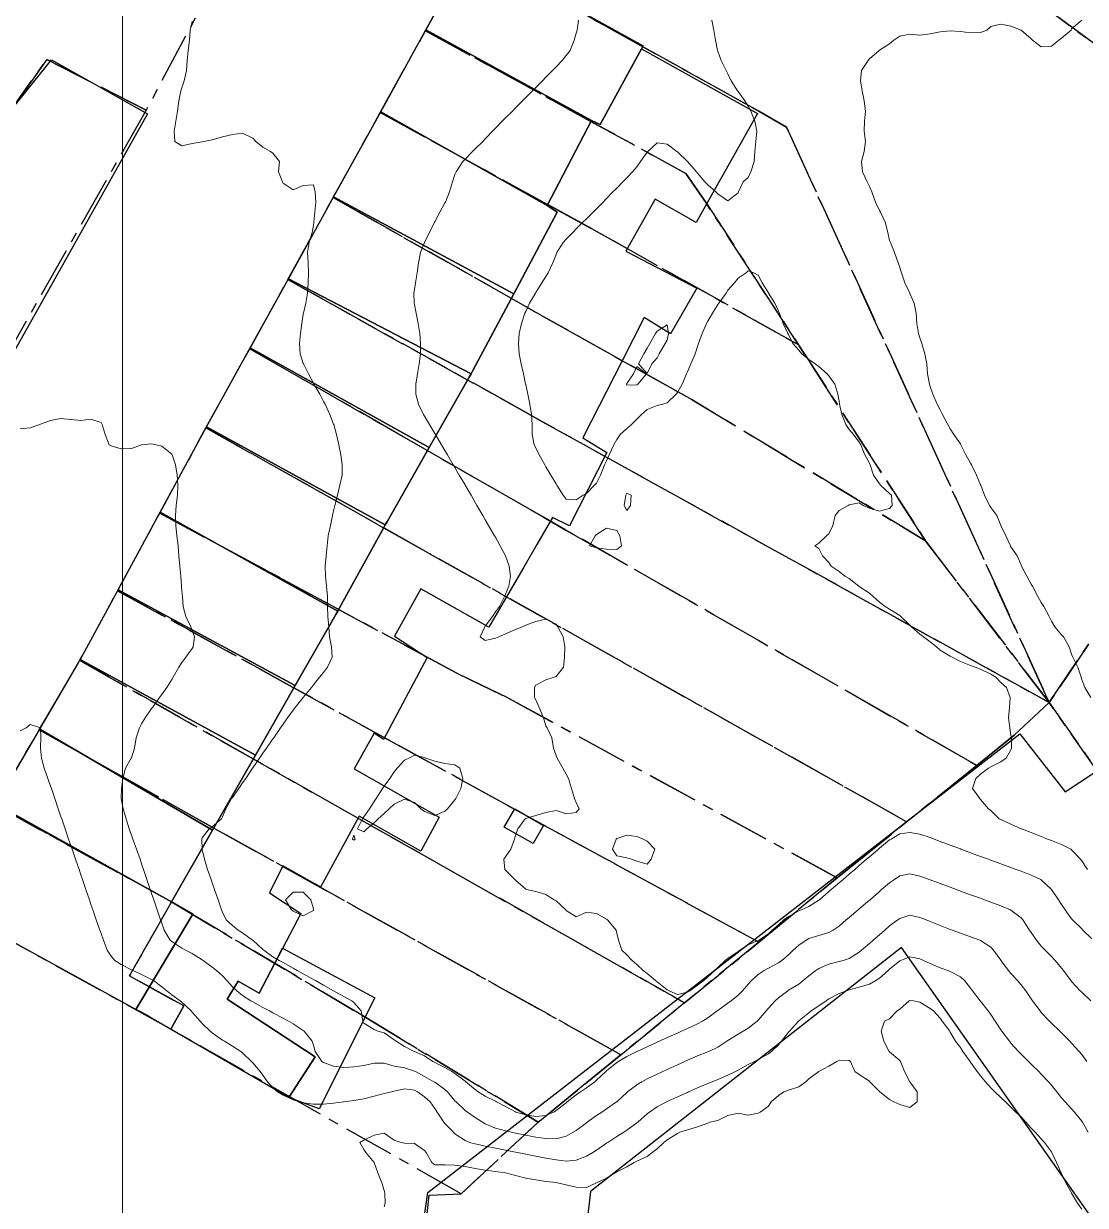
# Model space of a CAD drawing. Header units: centimetres. Extents: x 0 to 642158, y -847 to 649707.
# Drawn here: x 616461.9 to 616514.4, y 621405.6 to 621464.1 of the extents above; entities that cross this region are included whole.
import ezdxf

# ---------------------------------------------------------------- set-up
doc = ezdxf.new("R2010")
doc.units = ezdxf.units.CM
doc.header["$MEASUREMENT"] = 0
doc.linetypes.add('CENTERX2', pattern=[4, 2.5, -0.5, 0.5, -0.5])
doc.layers.add('MEV_grille', color=254, linetype='Continuous', lineweight=9)
doc.layers.add('WAL_topographie 0.5', color=253, linetype='Continuous', lineweight=20)
doc.layers.add('SPW_batiments', color=7, linetype='Continuous')
doc.layers.add('SPW_parcellaire cadastral', color=7, linetype='CENTERX2', lineweight=25, true_color=0xff0542)

# ---------------------------------------------------------------- blocks, each defined once
blk = doc.blocks.new('*U112')
at = {"layer": 'MEV_grille', "transparency": 33554687}
blk.add_lwpolyline([(0, 1825.476), (0, -1825.476)], dxfattribs=at)
blk = doc.blocks.new('*U113')
at = {"layer": 'MEV_grille', "color": 0, "linetype": 'ByBlock', "lineweight": -2, "transparency": 16777216}
blk.add_blockref('*U112', (1100, 0), dxfattribs=at)

msp = doc.modelspace()

# ---------------------------------------------------------------- linework, layer by layer
at = {"layer": 'SPW_batiments'}
for points in [[(616492.558, 621462.978), (616492.476, 621462.828), (616490.425, 621459.078), (616490.008, 621459.278), (616481.816, 621463.765), (616484.007, 621467.727), (616492.558, 621462.978)], [(616490.008, 621459.278), (616487.809, 621455.077), (616479.577, 621459.717), (616481.816, 621463.765), (616490.008, 621459.278)], [(616498.216, 621459.62), (616495.645, 621455.058), (616495.176, 621454.245), (616493.159, 621455.395), (616491.709, 621452.828), (616495.209, 621450.995), (616493.91, 621448.728), (616492.609, 621449.545), (616491.53, 621447.426), (616489.577, 621443.595), (616490.517, 621443.01), (616490.759, 621442.86), (616488.911, 621439.245), (616488.078, 621439.644), (616487.305, 621438.314), (616486.655, 621437.197), (616485.866, 621435.841), (616484.928, 621434.227), (616481.561, 621436.127), (616480.261, 621433.777), (616481.878, 621432.727), (616479.712, 621428.677), (616479.262, 621428.994), (616478.262, 621427.227), (616482.462, 621424.827), (616481.563, 621423.144), (616478.513, 621424.877), (616476.595, 621421.374), (616476.314, 621421.533), (616474.73, 621422.426), (616474.08, 621421.093), (616475.63, 621420.076), (616474.341, 621417.612), (616473.564, 621416.126), (616472.531, 621416.726), (616471.981, 621415.826), (616476.331, 621412.976), (616475.031, 621410.976), (616468.329, 621414.85), (616467.94, 621415.075), (616467.681, 621415.225), (616467.464, 621415.325), (616470.28, 621420.043), (616469.23, 621420.642), (616471.263, 621424.194), (616473.386, 621427.905), (616475.356, 621431.346), (616477.362, 621434.849), (616477.456, 621435.012), (616477.546, 621435.176), (616479.732, 621439.149), (616479.804, 621439.281), (616479.915, 621439.477), (616481.975, 621443.112), (616483.955, 621446.596), (616484.047, 621446.759), (616484.132, 621446.917), (616486.156, 621450.712), (616488.309, 621454.744), (616487.809, 621455.077), (616490.008, 621459.278), (616490.425, 621459.078), (616492.476, 621462.828), (616498.216, 621459.62)], [(616468.042, 621459.615), (616460.97, 621447.026), (616454.175, 621450.954), (616463.295, 621462.281), (616468.042, 621459.615)], [(616487.809, 621455.077), (616488.309, 621454.744), (616486.156, 621450.712), (616477.245, 621455.5), (616477.354, 621455.697), (616479.577, 621459.717), (616487.809, 621455.077)], [(616486.156, 621450.712), (616484.132, 621446.917), (616484.047, 621446.759), (616475.011, 621451.458), (616477.157, 621455.342), (616477.245, 621455.5), (616486.156, 621450.712)], [(616484.047, 621446.759), (616483.955, 621446.596), (616481.975, 621443.112), (616473.125, 621448.044), (616475.011, 621451.458), (616484.047, 621446.759)], [(616481.975, 621443.112), (616479.915, 621439.477), (616479.804, 621439.281), (616470.96, 621444.126), (616473.125, 621448.044), (616481.975, 621443.112)], [(616479.804, 621439.281), (616479.732, 621439.149), (616477.546, 621435.176), (616477.456, 621435.012), (616468.673, 621439.911), (616470.96, 621444.126), (616479.804, 621439.281)], [(616477.456, 621435.012), (616477.362, 621434.849), (616475.356, 621431.346), (616466.592, 621436.076), (616468.673, 621439.911), (616477.456, 621435.012)], [(616475.356, 621431.346), (616473.386, 621427.905), (616464.722, 621432.629), (616464.829, 621432.827), (616466.592, 621436.076), (616475.356, 621431.346)], [(616473.386, 621427.905), (616471.263, 621424.194), (616462.713, 621429.191), (616464.646, 621432.499), (616464.722, 621432.629), (616473.386, 621427.905)], [(616471.263, 621424.194), (616469.23, 621420.642), (616460.543, 621425.477), (616462.713, 621429.191), (616471.263, 621424.194)], [(616478.553, 621383.041), (616481.905, 621406.265), (616511.186, 621428.954), (616513.434, 621426.078), (616514.875, 621427.042), (616517.284, 621424.006), (616515.524, 621422.4), (616522.603, 621412.368), (616524.687, 621413.656), (616528.223, 621408.695), (616526.14, 621407.407), (616531.692, 621399.081), (616533.774, 621400.529), (616536.344, 621397.012), (616534.102, 621395.403), (616537.475, 621391.407), (616524.429, 621380.644), (616532.654, 621370.53)], [(616469.23, 621420.642), (616470.28, 621420.043), (616467.464, 621415.325), (616459.363, 621419.774), (616458.73, 621422.374), (616460.543, 621425.477), (616469.23, 621420.642)], [(616487.629, 621424.428), (616487.113, 621423.528), (616485.679, 621424.344), (616486.212, 621425.245), (616487.629, 621424.428)], [(616475.031, 621410.976), (616476.331, 621412.977), (616471.981, 621415.826), (616472.531, 621416.726), (616473.564, 621416.126), (616474.341, 621417.612), (616474.726, 621418.348), (616479.287, 621415.895), (616476.54, 621410.409), (616475.031, 621410.976)], [(616490.87, 621388.642), (616505.82, 621372.008), (616509.187, 621374.423), (616510.312, 621373.142), (616515.28, 621377.325), (616514.155, 621378.446), (616526.532, 621388.277), (616505.331, 621418.387), (616489.954, 621406.325), (616488.027, 621389.771), (616490.87, 621388.642)]]:
    msp.add_lwpolyline(points, dxfattribs=at)
at = {"layer": 'SPW_parcellaire cadastral'}
for points in [[(616527.946, 621453.274), (616498.839, 621475.078), (616490.856, 621479.794), (616493.113, 621484.079), (616501.211, 621479.364), (616507.696, 621474.768), (616512.696, 621471.226), (616515.459, 621469.268), (616530.822, 621458.381), (616529.416, 621455.462), (616527.946, 621453.274)], [(616434.65, 621445.805), (616444.727, 621454.704), (616453.708, 621464.19), (616464.38, 621482.017), (616469.95, 621478.957), (616471.932, 621477.86), (616470.3, 621474.967), (616468.78, 621472.248), (616467.204, 621469.384), (616471.808, 621466.99), (616467.976, 621459.791), (616463.059, 621462.291), (616460.874, 621459.192), (616453.06, 621450.816), (616443.028, 621441.339), (616442.059, 621441.886), (616434.65, 621445.805)], [(616527.946, 621453.274), (616512.642, 621430.496), (616499.654, 621458.945), (616498.286, 621459.738), (616483.983, 621467.682), (616490.856, 621479.794), (616498.839, 621475.078), (616527.946, 621453.274)], [(616500.249, 621448.186), (616495.673, 621455.203), (616494.677, 621456.663), (616489.942, 621459.256), (616481.792, 621463.72), (616483.983, 621467.682), (616498.286, 621459.738), (616499.654, 621458.945), (616512.642, 621430.496), (616506.528, 621438.496), (616500.249, 621448.186)], [(616500.249, 621448.186), (616489.999, 621453.936), (616487.791, 621455.149), (616479.553, 621459.673), (616481.792, 621463.72), (616489.942, 621459.256), (616494.677, 621456.663), (616495.673, 621455.203), (616500.249, 621448.186)], [(616453.06, 621450.816), (616460.874, 621459.192), (616463.059, 621462.291), (616467.976, 621459.791), (616460.62, 621446.834), (616453.06, 621450.816)], [(616500.249, 621448.186), (616506.528, 621438.496), (616494.983, 621445.472), (616491.478, 621447.434), (616488.533, 621449.084), (616487.62, 621449.595), (616477.23, 621455.473), (616479.553, 621459.673), (616487.791, 621455.149), (616489.999, 621453.936), (616500.249, 621448.186)], [(616506.528, 621438.496), (616512.642, 621430.496), (616487.585, 621444.384), (616486.33, 621445.087), (616474.986, 621451.411), (616477.23, 621455.473), (616487.62, 621449.595), (616488.533, 621449.084), (616491.478, 621447.434), (616494.983, 621445.472), (616506.528, 621438.496)], [(616527.946, 621453.274), (616529.416, 621455.462), (616557.205, 621420.334), (616557.639, 621419.784), (616532.58, 621402.108), (616528.053, 621408.554), (616524.536, 621413.561), (616517.519, 621423.552), (616515.159, 621426.913), (616512.642, 621430.496), (616527.946, 621453.274)], [(616509.06, 621427.39), (616488.741, 621439.027), (616487.637, 621439.66), (616473.099, 621447.998), (616474.986, 621451.411), (616486.33, 621445.087), (616487.585, 621444.384), (616512.642, 621430.496), (616510.91, 621428.883), (616509.06, 621427.39)], [(616509.06, 621427.39), (616505.59, 621424.607), (616481.949, 621437.891), (616479.451, 621439.295), (616476.182, 621441.131), (616470.935, 621444.08), (616473.099, 621447.998), (616487.637, 621439.66), (616488.741, 621439.027), (616509.06, 621427.39)], [(616468.651, 621439.869), (616470.935, 621444.08), (616476.182, 621441.131), (616479.451, 621439.295), (616481.949, 621437.891), (616505.59, 621424.607), (616502.888, 621422.43), (616502.149, 621421.833), (616485.862, 621430.736), (616483.341, 621431.96), (616481.844, 621432.766), (616477.224, 621435.253), (616473.922, 621437.031), (616468.651, 621439.869)], [(616498.279, 621418.65), (616487.611, 621424.453), (616486.162, 621425.25), (616479.72, 621428.794), (616475.073, 621431.351), (616466.567, 621436.03), (616468.651, 621439.869), (616473.922, 621437.031), (616477.224, 621435.253), (616481.844, 621432.766), (616483.341, 621431.96), (616485.862, 621430.736), (616502.149, 621421.833), (616498.279, 621418.65)], [(616498.279, 621418.65), (616494.605, 621415.652), (616473.116, 621427.799), (616464.694, 621432.58), (616466.567, 621436.03), (616475.073, 621431.351), (616479.72, 621428.794), (616486.162, 621425.25), (616487.611, 621424.453), (616498.279, 621418.65)], [(616462.69, 621429.149), (616464.694, 621432.58), (616473.116, 621427.799), (616494.605, 621415.652), (616491.461, 621413.088), (616471.218, 621424.356), (616462.69, 621429.149)], [(616481.383, 621400.655), (616481.982, 621406.143), (616483.557, 621406.207), (616487.37, 621409.75), (616489.78, 621411.715), (616491.461, 621413.088), (616494.605, 621415.652), (616498.279, 621418.65), (616502.149, 621421.833), (616502.888, 621422.43), (616505.59, 621424.607), (616509.06, 621427.39), (616510.91, 621428.883), (616512.642, 621430.496), (616515.159, 621426.913), (616517.519, 621423.552), (616524.536, 621413.561), (616528.053, 621408.554), (616532.58, 621402.108)], [(616487.37, 621409.75), (616478.851, 621414.92), (616469.23, 621420.642), (616460.519, 621425.432), (616462.69, 621429.149), (616471.218, 621424.356), (616491.461, 621413.088), (616489.78, 621411.715), (616487.37, 621409.75)], [(616469.206, 621414.343), (616459.363, 621419.773), (616457.667, 621420.648), (616458.73, 621422.373), (616460.519, 621425.432), (616469.23, 621420.642), (616467.16, 621416.985), (616469.845, 621415.496), (616469.206, 621414.343)], [(616469.206, 621414.343), (616469.845, 621415.496), (616467.16, 621416.985), (616469.23, 621420.642), (616478.851, 621414.92), (616487.37, 621409.75), (616483.557, 621406.207), (616476.303, 621410.315), (616469.206, 621414.343)]]:
    msp.add_lwpolyline(points, dxfattribs=at)
at = {"layer": 'WAL_topographie 0.5'}
for points in [[(616470.25, 621464.183), (616470.157, 621463.75), (616470.114, 621463.25), (616470.05, 621462.75), (616470, 621462.25), (616469.967, 621461.75), (616469.856, 621461.25), (616469.75, 621460.904), (616469.7, 621460.75), (616469.601, 621460.25), (616469.53, 621459.75), (616469.453, 621459.25), (616469.369, 621458.75), (616469.389, 621458.25), (616469.75, 621458.026), (616470.25, 621458.15), (616470.75, 621458.234), (616470.834, 621458.25), (616471.25, 621458.323), (616471.75, 621458.474), (616472.25, 621458.595), (616472.75, 621458.662), (616473.25, 621458.406), (616473.397, 621458.25), (616473.75, 621457.964), (616474.125, 621457.75), (616474.25, 621457.662), (616474.568, 621457.25), (616474.526, 621456.75), (616474.715, 621456.25), (616474.75, 621456.187), (616475.25, 621455.856), (616475.75, 621456.069), (616476.25, 621456.107), (616476.343, 621455.75), (616476.368, 621455.25), (616476.327, 621454.75), (616476.277, 621454.25), (616476.25, 621454.096), (616476.184, 621453.75), (616476.037, 621453.25), (616475.965, 621452.75), (616475.983, 621452.25), (616476, 621451.75), (616475.996, 621451.25), (616475.963, 621450.75), (616475.873, 621450.25), (616475.758, 621449.75), (616475.75, 621449.704), (616475.676, 621449.25), (616475.618, 621448.75), (616475.562, 621448.25), (616475.588, 621447.75), (616475.75, 621447.27), (616475.756, 621447.25), (616476, 621446.75), (616476.25, 621446.301), (616476.279, 621446.25), (616476.561, 621445.75), (616476.75, 621445.39), (616476.825, 621445.25), (616477.056, 621444.75), (616477.25, 621444.269), (616477.258, 621444.25), (616477.393, 621443.75), (616477.5, 621443.25), (616477.599, 621442.75), (616477.679, 621442.25), (616477.67, 621441.75), (616477.564, 621441.25), (616477.436, 621440.75), (616477.311, 621440.25), (616477.25, 621439.972), (616477.202, 621439.75), (616477.091, 621439.25), (616476.984, 621438.75), (616476.927, 621438.25), (616476.883, 621437.75), (616476.837, 621437.25), (616476.848, 621436.75), (616476.903, 621436.25), (616476.948, 621435.75), (616476.954, 621435.25), (616476.958, 621434.75), (616477.005, 621434.25), (616477.054, 621433.75), (616477.143, 621433.25), (616477.186, 621432.75), (616476.954, 621432.25), (616476.75, 621431.994), (616476.552, 621431.75), (616476.25, 621431.378), (616476.148, 621431.25), (616475.75, 621430.75), (616475.75, 621430.75), (616475.352, 621430.25), (616475.25, 621430.116), (616474.967, 621429.75), (616474.75, 621429.439), (616474.627, 621429.25), (616474.286, 621428.75), (616474.25, 621428.7), (616473.934, 621428.25), (616473.75, 621427.994), (616473.578, 621427.75), (616473.25, 621427.275), (616473.233, 621427.25), (616472.9, 621426.75), (616472.75, 621426.525), (616472.56, 621426.25), (616472.25, 621425.811), (616472.207, 621425.75), (616471.912, 621425.25), (616471.75, 621424.846), (616471.707, 621424.75), (616471.25, 621424.354), (616471.098, 621424.25), (616470.75, 621423.818), (616470.725, 621423.75), (616470.746, 621423.25), (616470.75, 621423.233), (616470.868, 621422.75), (616471.018, 621422.25), (616471.191, 621421.75), (616471.25, 621421.58), (616471.365, 621421.25), (616471.532, 621420.75), (616471.698, 621420.25), (616471.75, 621420.136), (616471.941, 621419.75), (616472.25, 621419.468), (616472.531, 621419.25), (616472.75, 621419.109), (616473.245, 621418.75), (616473.25, 621418.746), (616473.75, 621418.286), (616473.795, 621418.25), (616474.25, 621417.925), (616474.552, 621417.75), (616474.75, 621417.639), (616475.25, 621417.361), (616475.45, 621417.25), (616475.75, 621417.083), (616476.25, 621416.806), (616476.35, 621416.75), (616476.75, 621416.528), (616477.25, 621416.25), (616477.25, 621416.25), (616477.75, 621415.972), (616478.145, 621415.75), (616478.25, 621415.675), (616478.614, 621415.25), (616478.695, 621414.75), (616478.75, 621414.638), (616479.25, 621414.326), (616479.435, 621414.25), (616479.75, 621414.171), (616480.25, 621413.83), (616480.343, 621413.75), (616480.75, 621413.5), (616481.234, 621413.25), (616481.25, 621413.244), (616481.75, 621413.024), (616482.151, 621412.75), (616482.25, 621412.696), (616482.75, 621412.453), (616483.101, 621412.25), (616483.25, 621412.165), (616483.75, 621411.783), (616483.789, 621411.75), (616484.25, 621411.359), (616484.397, 621411.25), (616484.75, 621411.039), (616485.25, 621410.782), (616485.31, 621410.75), (616485.75, 621410.523), (616486.25, 621410.259), (616486.269, 621410.25), (616486.75, 621410.11), (616487.25, 621410.033), (616487.75, 621410.083), (616488.118, 621410.25), (616488.25, 621410.333), (616488.75, 621410.714), (616488.795, 621410.75), (616489.25, 621411.104), (616489.458, 621411.25), (616489.75, 621411.455), (616490.166, 621411.75), (616490.25, 621411.821), (616490.719, 621412.25), (616490.75, 621412.282), (616491.25, 621412.694), (616491.336, 621412.75), (616491.75, 621413.003), (616492.25, 621413.244), (616492.263, 621413.25), (616492.75, 621413.473), (616493.25, 621413.699), (616493.359, 621413.75), (616493.75, 621413.933), (616494.25, 621414.158), (616494.458, 621414.25), (616494.75, 621414.383), (616495.25, 621414.616), (616495.491, 621414.75), (616495.75, 621414.909), (616496.216, 621415.25), (616496.25, 621415.276), (616496.75, 621415.631), (616496.918, 621415.75), (616497.25, 621416.024), (616497.464, 621416.25), (616497.75, 621416.573), (616497.917, 621416.75), (616498.25, 621417.046), (616498.54, 621417.25), (616498.75, 621417.37), (616499.25, 621417.634), (616499.421, 621417.75), (616499.75, 621418.026), (616499.986, 621418.25), (616500.25, 621418.498), (616500.619, 621418.75), (616500.75, 621418.826), (616501.25, 621418.984), (616501.75, 621419.136), (616501.962, 621419.25), (616502.25, 621419.447), (616502.605, 621419.75), (616502.75, 621419.873), (616503.2, 621420.25), (616503.25, 621420.293), (616503.75, 621420.723), (616503.78, 621420.75), (616504.25, 621421.162), (616504.352, 621421.25), (616504.75, 621421.583), (616504.994, 621421.75), (616505.25, 621421.925), (616505.75, 621422.032), (616506.25, 621421.923), (616506.722, 621421.75), (616506.75, 621421.74), (616507.25, 621421.552), (616507.75, 621421.365), (616508.056, 621421.25), (616508.25, 621421.177), (616508.75, 621420.999), (616509.25, 621420.822), (616509.444, 621420.75), (616509.75, 621420.635), (616510.25, 621420.448), (616510.725, 621420.25), (616510.75, 621420.238), (616511.25, 621419.847), (616511.331, 621419.75), (616511.672, 621419.25), (616511.75, 621419.132), (616512.014, 621418.75), (616512.25, 621418.459), (616512.444, 621418.25), (616512.75, 621417.949), (616512.943, 621417.75), (616513.25, 621417.37), (616513.34, 621417.25), (616513.709, 621416.75), (616513.75, 621416.702), (616514.177, 621416.25), (616514.25, 621416.18), (616514.7, 621415.75)], [(616489.353, 621464.25), (616489.303, 621463.75), (616489.25, 621463.596), (616489.14, 621463.25), (616488.943, 621462.75), (616488.75, 621462.5), (616488.561, 621462.25), (616488.25, 621461.932), (616488.08, 621461.75), (616487.75, 621461.42), (616487.58, 621461.25), (616487.25, 621460.92), (616487.08, 621460.75), (616486.75, 621460.413), (616486.59, 621460.25), (616486.25, 621459.91), (616486.09, 621459.75), (616485.75, 621459.41), (616485.59, 621459.25), (616485.25, 621458.894), (616485.109, 621458.75), (616484.75, 621458.375), (616484.625, 621458.25), (616484.25, 621457.875), (616484.125, 621457.75), (616483.75, 621457.366), (616483.644, 621457.25), (616483.307, 621456.75), (616483.25, 621456.607), (616483.131, 621456.25), (616482.984, 621455.75), (616482.776, 621455.25), (616482.75, 621455.202), (616482.504, 621454.75), (616482.25, 621454.267), (616482.242, 621454.25), (616481.988, 621453.75), (616481.75, 621453.267), (616481.742, 621453.25), (616481.551, 621452.75), (616481.447, 621452.25), (616481.387, 621451.75), (616481.305, 621451.25), (616481.25, 621450.917), (616481.224, 621450.75), (616481.238, 621450.25), (616481.25, 621450.183), (616481.325, 621449.75), (616481.429, 621449.25), (616481.51, 621448.75), (616481.547, 621448.25), (616481.543, 621447.75), (616481.485, 621447.25), (616481.394, 621446.75), (616481.324, 621446.25), (616481.319, 621445.75), (616481.455, 621445.25), (616481.694, 621444.75), (616481.75, 621444.654), (616481.989, 621444.25), (616482.25, 621443.808), (616482.284, 621443.75), (616482.58, 621443.25), (616482.75, 621442.962), (616482.875, 621442.75), (616483.17, 621442.25), (616483.25, 621442.115), (616483.466, 621441.75), (616483.75, 621441.269), (616483.761, 621441.25), (616484.045, 621440.75), (616484.25, 621440.39), (616484.33, 621440.25), (616484.625, 621439.75), (616484.75, 621439.534), (616484.917, 621439.25), (616485.214, 621438.75), (616485.25, 621438.685), (616485.491, 621438.25), (616485.75, 621437.75), (616485.75, 621437.75), (616485.93, 621437.25), (616486.005, 621436.75), (616485.92, 621436.25), (616485.75, 621435.855), (616485.709, 621435.75), (616485.452, 621435.25), (616485.25, 621434.979), (616485.107, 621434.75), (616484.75, 621434.285), (616484.725, 621434.25), (616484.49, 621433.75), (616484.75, 621433.564), (616485.25, 621433.681), (616485.425, 621433.75), (616485.75, 621433.905), (616486.25, 621434.117), (616486.592, 621434.25), (616486.75, 621434.32), (616487.25, 621434.51), (616487.75, 621434.616), (616488.25, 621434.38), (616488.341, 621434.25), (616488.603, 621433.75), (616488.682, 621433.25), (616488.675, 621432.75), (616488.623, 621432.25), (616488.25, 621431.794), (616488.15, 621431.75), (616487.75, 621431.627), (616487.25, 621431.363), (616487.179, 621431.25), (616487.192, 621430.75), (616487.25, 621430.632), (616487.419, 621430.25), (616487.622, 621429.75), (616487.75, 621429.343), (616487.813, 621429.25), (616488.05, 621428.75), (616488.125, 621428.25), (616488.25, 621427.875), (616488.301, 621427.75), (616488.583, 621427.25), (616488.75, 621426.954), (616488.867, 621426.75), (616489.021, 621426.25), (616489.156, 621425.75), (616489.25, 621425.562), (616489.397, 621425.25), (616489.25, 621425.058), (616488.75, 621425), (616488.25, 621425.159), (616487.75, 621425.066), (616487.25, 621424.908), (616486.75, 621424.772), (616486.726, 621424.75), (616486.367, 621424.25), (616486.25, 621423.937), (616486.191, 621423.75), (616486.014, 621423.25), (616485.75, 621422.872), (616485.663, 621422.75), (616485.711, 621422.25), (616485.75, 621422.215), (616486.209, 621421.75), (616486.25, 621421.714), (616486.75, 621421.267), (616486.782, 621421.25), (616487.25, 621421.15), (616487.75, 621421.005), (616488.164, 621420.75), (616488.25, 621420.689), (616488.73, 621420.25), (616488.75, 621420.22), (616489.25, 621419.905), (616489.75, 621420.14), (616490.25, 621420.073), (616490.75, 621419.793), (616490.803, 621419.75), (616491.222, 621419.25), (616491.25, 621419.091), (616491.338, 621418.75), (616491.502, 621418.25), (616491.75, 621418.027), (616492.02, 621417.75), (616492.25, 621417.546), (616492.558, 621417.25), (616492.75, 621417.096), (616493.169, 621416.75), (616493.25, 621416.685), (616493.75, 621416.3), (616493.843, 621416.25), (616494.25, 621416.063), (616494.75, 621416.177), (616494.874, 621416.25), (616495.25, 621416.52), (616495.56, 621416.75), (616495.75, 621416.93), (616496.105, 621417.25), (616496.25, 621417.398), (616496.613, 621417.75), (616496.75, 621417.844), (616497.25, 621418.192), (616497.338, 621418.25), (616497.75, 621418.52), (616498.25, 621418.729), (616498.287, 621418.75), (616498.75, 621419.067), (616498.945, 621419.25), (616499.25, 621419.514), (616499.523, 621419.75), (616499.75, 621419.919), (616500.25, 621420.198), (616500.383, 621420.25), (616500.75, 621420.423), (616501.25, 621420.725), (616501.282, 621420.75), (616501.75, 621421.152), (616501.862, 621421.25), (616502.25, 621421.583), (616502.446, 621421.75), (616502.75, 621422.008), (616503.035, 621422.25), (616503.25, 621422.439), (616503.609, 621422.75), (616503.75, 621422.87), (616504.198, 621423.25), (616504.25, 621423.294), (616504.75, 621423.708), (616504.82, 621423.75), (616505.25, 621424.005), (616505.75, 621424.079), (616506.25, 621423.988), (616506.75, 621423.823), (616506.944, 621423.75), (616507.25, 621423.635), (616507.75, 621423.448), (616508.25, 621423.26), (616508.278, 621423.25), (616508.75, 621423.073), (616509.25, 621422.885), (616509.632, 621422.75), (616509.75, 621422.708), (616510.25, 621422.531), (616510.75, 621422.344), (616511, 621422.25), (616511.25, 621422.156), (616511.75, 621421.966), (616512.227, 621421.75), (616512.25, 621421.737), (616512.75, 621421.262), (616512.759, 621421.25), (616513.096, 621420.75), (616513.25, 621420.516), (616513.426, 621420.25), (616513.75, 621419.808), (616513.799, 621419.75), (616514.25, 621419.305), (616514.309, 621419.25), (616514.75, 621418.819)], [(616495.957, 621464.25), (616496.054, 621463.75), (616496.143, 621463.25), (616496.234, 621462.75), (616496.25, 621462.705), (616496.42, 621462.25), (616496.669, 621461.75), (616496.75, 621461.594), (616496.905, 621461.25), (616497.224, 621460.75), (616497.25, 621460.721), (616497.595, 621460.25), (616497.75, 621459.988), (616497.878, 621459.75), (616498.075, 621459.25), (616498.181, 621458.75), (616498.135, 621458.25), (616498.087, 621457.75), (616498.055, 621457.25), (616497.884, 621456.75), (616497.75, 621456.461), (616497.5, 621456.25), (616497.267, 621455.75), (616497.25, 621455.705), (616496.75, 621455.303), (616496.25, 621455.658), (616496.16, 621455.75), (616495.75, 621456.098), (616495.615, 621456.25), (616495.25, 621456.682), (616495.193, 621456.75), (616494.75, 621457.25), (616494.75, 621457.25), (616494.25, 621457.728), (616494.221, 621457.75), (616493.75, 621458.109), (616493.25, 621458.174), (616492.786, 621457.75), (616492.75, 621457.713), (616492.433, 621457.25), (616492.25, 621456.988), (616492.037, 621456.75), (616491.75, 621456.443), (616491.557, 621456.25), (616491.25, 621455.943), (616491.065, 621455.75), (616490.75, 621455.428), (616490.58, 621455.25), (616490.25, 621454.92), (616490.08, 621454.75), (616489.75, 621454.42), (616489.58, 621454.25), (616489.25, 621453.92), (616489.08, 621453.75), (616488.75, 621453.406), (616488.61, 621453.25), (616488.286, 621452.75), (616488.25, 621452.663), (616488.092, 621452.25), (616487.853, 621451.75), (616487.75, 621451.574), (616487.554, 621451.25), (616487.25, 621450.778), (616487.232, 621450.75), (616486.943, 621450.25), (616486.75, 621449.843), (616486.708, 621449.75), (616486.534, 621449.25), (616486.432, 621448.75), (616486.389, 621448.25), (616486.429, 621447.75), (616486.526, 621447.25), (616486.637, 621446.75), (616486.744, 621446.25), (616486.75, 621446.222), (616486.851, 621445.75), (616486.955, 621445.25), (616487.038, 621444.75), (616487.067, 621444.25), (616487.062, 621443.75), (616487.17, 621443.25), (616487.25, 621443.088), (616487.409, 621442.75), (616487.693, 621442.25), (616487.75, 621442.154), (616487.989, 621441.75), (616488.25, 621441.308), (616488.284, 621441.25), (616488.595, 621440.75), (616488.75, 621440.564), (616489.25, 621440.52), (616489.591, 621440.75), (616489.75, 621440.835), (616490.149, 621441.25), (616490.25, 621441.354), (616490.447, 621441.75), (616490.65, 621442.25), (616490.75, 621442.445), (616490.885, 621442.75), (616491.108, 621443.25), (616491.25, 621443.509), (616491.417, 621443.75), (616491.75, 621444.055), (616491.974, 621444.25), (616492.25, 621444.506), (616492.485, 621444.75), (616492.75, 621444.984), (616493.25, 621445.193), (616493.535, 621445.25), (616493.75, 621445.315), (616494.197, 621445.75), (616494.25, 621445.835), (616494.486, 621446.25), (616494.697, 621446.75), (616494.75, 621446.861), (616494.919, 621447.25), (616495.124, 621447.75), (616495.25, 621448.111), (616495.299, 621448.25), (616495.479, 621448.75), (616495.688, 621449.25), (616495.75, 621449.361), (616495.981, 621449.75), (616496.25, 621450.191), (616496.3, 621450.25), (616496.662, 621450.75), (616496.75, 621450.886), (616497.078, 621451.25), (616497.25, 621451.488), (616497.655, 621451.75), (616497.75, 621451.842), (616498.026, 621451.75), (616498.25, 621451.63), (616498.44, 621451.25), (616498.75, 621450.757), (616498.755, 621450.75), (616499.066, 621450.25), (616499.25, 621449.846), (616499.297, 621449.75), (616499.484, 621449.25), (616499.714, 621448.75), (616499.75, 621448.694), (616499.962, 621448.25), (616500.25, 621447.918), (616500.41, 621447.75), (616500.75, 621447.469), (616501.059, 621447.25), (616501.25, 621447.123), (616501.666, 621446.75), (616501.75, 621446.657), (616502.034, 621446.25), (616502.191, 621445.75), (616502.25, 621445.408), (616502.275, 621445.25), (616502.391, 621444.75), (616502.581, 621444.25), (616502.75, 621443.995), (616502.958, 621443.75), (616503.25, 621443.377), (616503.329, 621443.25), (616503.52, 621442.75), (616503.75, 621442.337), (616503.786, 621442.25), (616503.954, 621441.75), (616504.25, 621441.311), (616504.292, 621441.25), (616504.75, 621440.843), (616504.838, 621440.75), (616504.869, 621440.25), (616504.75, 621440.096), (616504.25, 621439.96), (616503.75, 621440.107), (616503.446, 621440.25), (616503.25, 621440.382), (616502.75, 621440.273), (616502.691, 621440.25), (616502.25, 621439.991), (616502.05, 621439.75), (616501.936, 621439.25), (616501.75, 621438.85), (616501.632, 621438.75), (616501.25, 621438.389), (616501.042, 621438.25), (616501.25, 621438.118), (616501.434, 621437.75), (616501.75, 621437.417), (616501.855, 621437.25), (616502.25, 621436.988), (616502.535, 621436.75), (616502.75, 621436.629), (616503.221, 621436.25), (616503.25, 621436.232), (616503.75, 621435.911), (616503.937, 621435.75), (616504.25, 621435.459), (616504.523, 621435.25), (616504.75, 621435.112), (616505.25, 621434.799), (616505.302, 621434.75), (616505.75, 621434.327), (616505.827, 621434.25), (616506.25, 621433.884), (616506.428, 621433.75), (616506.75, 621433.498), (616507.074, 621433.25), (616507.25, 621433.098), (616507.75, 621432.795), (616507.837, 621432.75), (616508.25, 621432.528), (616508.75, 621432.333), (616508.983, 621432.25), (616509.25, 621432.156), (616509.75, 621431.906), (616510, 621431.75), (616510.25, 621431.486), (616510.524, 621431.25), (616510.716, 621430.75), (616510.673, 621430.25), (616510.634, 621429.75), (616510.688, 621429.25), (616510.75, 621428.875), (616510.771, 621428.75), (616510.78, 621428.25), (616510.75, 621428.161), (616510.505, 621427.75), (616510.25, 621427.576), (616509.75, 621427.313), (616509.637, 621427.25), (616509.25, 621426.952), (616509.017, 621426.75), (616508.84, 621426.25), (616509.203, 621425.75), (616509.25, 621425.714), (616509.632, 621425.25), (616509.75, 621425.158), (616510.158, 621424.75), (616510.25, 621424.709), (616510.75, 621424.489), (616511.25, 621424.258), (616511.265, 621424.25), (616511.75, 621424.07), (616512.25, 621423.875), (616512.556, 621423.75), (616512.75, 621423.677), (616513.25, 621423.484), (616513.708, 621423.25), (616513.75, 621423.222), (616514.191, 621422.75), (616514.25, 621422.669), (616514.528, 621422.25)], [(616514.25, 621464.25), (616513.75, 621463.817), (616513.721, 621463.75), (616513.25, 621463.35), (616513.125, 621463.25), (616512.75, 621462.95), (616512.25, 621462.921), (616511.819, 621463.25), (616511.75, 621463.324), (616511.25, 621463.75), (616511.25, 621463.75), (616510.75, 621463.939), (616510.25, 621464.042), (616509.75, 621463.932), (616509.55, 621463.75), (616509.25, 621463.625), (616508.75, 621463.621), (616508.25, 621463.685), (616507.75, 621463.714), (616507.25, 621463.672), (616506.75, 621463.566), (616506.25, 621463.494), (616505.75, 621463.55), (616505.25, 621463.446), (616504.96, 621463.25), (616504.75, 621463.079), (616504.25, 621462.767), (616504.225, 621462.75), (616503.75, 621462.337), (616503.679, 621462.25), (616503.365, 621461.75), (616503.301, 621461.25), (616503.391, 621460.75), (616503.489, 621460.25), (616503.55, 621459.75), (616503.513, 621459.25), (616503.483, 621458.75), (616503.562, 621458.25), (616503.487, 621457.75), (616503.36, 621457.25), (616503.409, 621456.75), (616503.642, 621456.25), (616503.75, 621456.011), (616503.868, 621455.75), (616504.048, 621455.25), (616504.25, 621454.833), (616504.303, 621454.75), (616504.533, 621454.25), (616504.656, 621453.75), (616504.75, 621453.355), (616504.789, 621453.25), (616504.983, 621452.75), (616505.171, 621452.25), (616505.25, 621452.011), (616505.335, 621451.75), (616505.496, 621451.25), (616505.742, 621450.75), (616505.75, 621450.732), (616505.955, 621450.25), (616506.054, 621449.75), (616506.094, 621449.25), (616506.182, 621448.75), (616506.25, 621448.536), (616506.341, 621448.25), (616506.489, 621447.75), (616506.585, 621447.25), (616506.628, 621446.75), (616506.715, 621446.25), (616506.75, 621446.13), (616506.878, 621445.75), (616507.101, 621445.25), (616507.25, 621444.97), (616507.357, 621444.75), (616507.622, 621444.25), (616507.75, 621444.037), (616507.921, 621443.75), (616508.25, 621443.286), (616508.269, 621443.25), (616508.525, 621442.75), (616508.75, 621442.333), (616508.791, 621442.25), (616509.042, 621441.75), (616509.25, 621441.271), (616509.26, 621441.25), (616509.436, 621440.75), (616509.684, 621440.25), (616509.75, 621440.153), (616510.045, 621439.75), (616510.25, 621439.25), (616510.25, 621439.25), (616510.495, 621438.75), (616510.726, 621438.25), (616510.75, 621438.207), (616511.062, 621437.75), (616511.25, 621437.306), (616511.274, 621437.25), (616511.537, 621436.75), (616511.75, 621436.352), (616511.807, 621436.25), (616512.081, 621435.75), (616512.25, 621435.45), (616512.373, 621435.25), (616512.636, 621434.75), (616512.75, 621434.519), (616512.917, 621434.25), (616513.25, 621433.854), (616513.34, 621433.75), (616513.63, 621433.25), (616513.75, 621432.896), (616513.803, 621432.75), (616514.056, 621432.25), (616514.223, 621431.75), (616514.25, 621431.646), (616514.406, 621431.25), (616514.698, 621430.75)], [(616492.75, 621446.768), (616492.983, 621447.25), (616493.25, 621447.548), (616493.344, 621447.75), (616493.65, 621448.25), (616493.75, 621448.417), (616493.816, 621448.75), (616493.75, 621449.171), (616493.25, 621448.868), (616493.171, 621448.75), (616492.894, 621448.25), (616492.75, 621448.026), (616492.596, 621447.75), (616492.328, 621447.25), (616492.75, 621446.768)], [(616492.25, 621446.207), (616492.291, 621446.25), (616492.719, 621446.75), (616492.25, 621447.125), (616492.076, 621446.75), (616491.75, 621446.283), (616491.734, 621446.25), (616491.75, 621446.202), (616492.25, 621446.207)], [(616461.75, 621444.042), (616462.25, 621444.088), (616462.714, 621444.25), (616462.75, 621444.26), (616463.25, 621444.45), (616463.75, 621444.553), (616464.25, 621444.493), (616464.75, 621444.453), (616465.25, 621444.519), (616465.75, 621444.345), (616465.806, 621444.25), (616465.948, 621443.75), (616466.144, 621443.25), (616466.25, 621443.191), (616466.75, 621443.044), (616467.25, 621443.059), (616467.75, 621443.25), (616467.75, 621443.25), (616468.25, 621443.291), (616468.472, 621443.25), (616468.75, 621443.172), (616469.25, 621442.774), (616469.261, 621442.75), (616469.435, 621442.25), (616469.513, 621441.75), (616469.552, 621441.25), (616469.536, 621440.75), (616469.464, 621440.25), (616469.433, 621439.75), (616469.45, 621439.25), (616469.5, 621438.75), (616469.554, 621438.25), (616469.589, 621437.75), (616469.643, 621437.25), (616469.696, 621436.75), (616469.732, 621436.25), (616469.75, 621436), (616469.768, 621435.75), (616469.811, 621435.25), (616469.944, 621434.75), (616470.183, 621434.25), (616470.25, 621434.07), (616470.377, 621433.75), (616470.303, 621433.25), (616470.25, 621433.171), (616469.948, 621432.75), (616469.75, 621432.474), (616469.601, 621432.25), (616469.319, 621431.75), (616469.25, 621431.639), (616469, 621431.25), (616468.75, 621430.9), (616468.643, 621430.75), (616468.286, 621430.25), (616468.25, 621430.2), (616467.934, 621429.75), (616467.75, 621429.45), (616467.649, 621429.25), (616467.491, 621428.75), (616467.402, 621428.25), (616467.25, 621427.769), (616467.243, 621427.75), (616466.962, 621427.25), (616466.823, 621426.75), (616466.761, 621426.25), (616466.75, 621425.75), (616466.842, 621425.25), (616466.986, 621424.75), (616467.146, 621424.25), (616467.25, 621423.948), (616467.317, 621423.75), (616467.498, 621423.25), (616467.674, 621422.75), (616467.75, 621422.518), (616467.839, 621422.25), (616468.008, 621421.75), (616468.183, 621421.25), (616468.25, 621421.052), (616468.354, 621420.75), (616468.518, 621420.25), (616468.691, 621419.75), (616468.75, 621419.587), (616468.873, 621419.25), (616469.17, 621418.75), (616469.25, 621418.684), (616469.75, 621418.347), (616469.924, 621418.25), (616470.25, 621418.083), (616470.75, 621417.782), (616470.798, 621417.75), (616471.25, 621417.414), (616471.455, 621417.25), (616471.75, 621416.982), (616471.971, 621416.75), (616472.25, 621416.445), (616472.457, 621416.25), (616472.75, 621416.007), (616473.156, 621415.75), (616473.25, 621415.696), (616473.75, 621415.426), (616474.075, 621415.25), (616474.25, 621415.158), (616474.75, 621414.895), (616475.022, 621414.75), (616475.25, 621414.613), (616475.75, 621414.278), (616475.786, 621414.25), (616476.182, 621413.75), (616476.25, 621413.555), (616476.339, 621413.25), (616476.668, 621412.75), (616476.75, 621412.697), (616477.25, 621412.514), (616477.75, 621412.458), (616478.25, 621412.487), (616478.75, 621412.551), (616479.25, 621412.661), (616479.75, 621412.661), (616480.25, 621412.524), (616480.75, 621412.436), (616481.25, 621412.274), (616481.293, 621412.25), (616481.75, 621412.001), (616482.205, 621411.75), (616482.25, 621411.721), (616482.75, 621411.361), (616482.881, 621411.25), (616483.25, 621410.81), (616483.305, 621410.75), (616483.75, 621410.324), (616483.863, 621410.25), (616484.25, 621409.983), (616484.608, 621409.75), (616484.75, 621409.667), (616485.25, 621409.457), (616485.75, 621409.315), (616486.04, 621409.25), (616486.25, 621409.207), (616486.75, 621409.106), (616487.25, 621409.011), (616487.75, 621408.935), (616488.25, 621408.925), (616488.75, 621409.059), (616489.104, 621409.25), (616489.25, 621409.344), (616489.75, 621409.719), (616489.792, 621409.75), (616490.25, 621410.08), (616490.512, 621410.25), (616490.75, 621410.405), (616491.244, 621410.75), (616491.25, 621410.755), (616491.75, 621411.215), (616491.79, 621411.25), (616492.25, 621411.601), (616492.5, 621411.75), (616492.75, 621411.887), (616493.25, 621412.124), (616493.533, 621412.25), (616493.75, 621412.347), (616494.25, 621412.581), (616494.616, 621412.75), (616494.75, 621412.811), (616495.25, 621413.023), (616495.75, 621413.226), (616495.803, 621413.25), (616496.25, 621413.466), (616496.699, 621413.75), (616496.75, 621413.784), (616497.25, 621414.106), (616497.504, 621414.25), (616497.75, 621414.398), (616498.204, 621414.75), (616498.25, 621414.794), (616498.637, 621415.25), (616498.75, 621415.385), (616499.085, 621415.75), (616499.25, 621415.904), (616499.707, 621416.25), (616499.75, 621416.277), (616500.25, 621416.576), (616500.48, 621416.75), (616500.75, 621416.981), (616501.101, 621417.25), (616501.25, 621417.352), (616501.75, 621417.565), (616502.25, 621417.693), (616502.453, 621417.75), (616502.75, 621417.848), (616503.25, 621418.161), (616503.358, 621418.25), (616503.75, 621418.59), (616503.937, 621418.75), (616504.25, 621419.022), (616504.512, 621419.25), (616504.75, 621419.452), (616505.147, 621419.75), (616505.25, 621419.826), (616505.75, 621419.981), (616506.25, 621419.876), (616506.552, 621419.75), (616506.75, 621419.667), (616507.25, 621419.469), (616507.75, 621419.284), (616507.842, 621419.25), (616508.25, 621419.102), (616508.75, 621418.923), (616509.203, 621418.75), (616509.25, 621418.73), (616509.75, 621418.398), (616509.89, 621418.25), (616510.25, 621417.754), (616510.253, 621417.75), (616510.623, 621417.25), (616510.75, 621417.102), (616511.073, 621416.75), (616511.25, 621416.543), (616511.479, 621416.25), (616511.75, 621415.849), (616511.818, 621415.75), (616512.189, 621415.25), (616512.25, 621415.177), (616512.648, 621414.75), (616512.75, 621414.65), (616513.165, 621414.25), (616513.25, 621414.167), (616513.667, 621413.75), (616513.75, 621413.665), (616514.127, 621413.25), (616514.25, 621413.098), (616514.505, 621412.75)], [(616491.925, 621440.25), (616491.75, 621439.991), (616491.618, 621440.25), (616491.709, 621440.75), (616491.75, 621440.861), (616491.967, 621440.75), (616491.925, 621440.25)], [(616491.483, 621438.25), (616491.25, 621438.066), (616490.75, 621438.083), (616490.25, 621438.143), (616489.897, 621438.25), (616490.178, 621438.75), (616490.25, 621438.816), (616490.75, 621439.118), (616491.25, 621439.015), (616491.405, 621438.75), (616491.483, 621438.25)], [(616461.75, 621429.105), (616462.046, 621429.25), (616462.25, 621429.417), (616462.75, 621429.25), (616462.75, 621429.25), (616462.774, 621428.75), (616462.755, 621428.25), (616462.806, 621427.75), (616462.936, 621427.25), (616463.108, 621426.75), (616463.25, 621426.366), (616463.29, 621426.25), (616463.454, 621425.75), (616463.628, 621425.25), (616463.75, 621424.898), (616463.802, 621424.75), (616463.968, 621424.25), (616464.135, 621423.75), (616464.25, 621423.428), (616464.313, 621423.25), (616464.492, 621422.75), (616464.661, 621422.25), (616464.75, 621421.982), (616464.826, 621421.75), (616465, 621421.25), (616465.174, 621420.75), (616465.25, 621420.518), (616465.339, 621420.25), (616465.508, 621419.75), (616465.687, 621419.25), (616465.75, 621419.072), (616465.865, 621418.75), (616466.048, 621418.25), (616466.25, 621417.961), (616466.43, 621417.75), (616466.75, 621417.554), (616467.25, 621417.288), (616467.328, 621417.25), (616467.75, 621417.056), (616468.25, 621416.802), (616468.341, 621416.75), (616468.75, 621416.45), (616468.998, 621416.25), (616469.25, 621416.052), (616469.662, 621415.75), (616469.75, 621415.681), (616470.198, 621415.25), (616470.25, 621415.191), (616470.642, 621414.75), (616470.75, 621414.637), (616471.15, 621414.25), (616471.25, 621414.162), (616471.75, 621413.81), (616471.855, 621413.75), (616472.25, 621413.515), (616472.664, 621413.25), (616472.75, 621413.179), (616473.196, 621412.75), (616473.25, 621412.688), (616473.625, 621412.25), (616473.75, 621412.081), (616473.972, 621411.75), (616474.25, 621411.442), (616474.477, 621411.25), (616474.75, 621411.089), (616475.25, 621410.847), (616475.566, 621410.75), (616475.75, 621410.704), (616476.25, 621410.647), (616476.75, 621410.645), (616477.25, 621410.687), (616477.734, 621410.75), (616477.75, 621410.752), (616478.25, 621410.826), (616478.75, 621410.904), (616479.25, 621411.042), (616479.75, 621411.17), (616480.107, 621411.25), (616480.25, 621411.277), (616480.75, 621411.404), (616481.25, 621411.334), (616481.401, 621411.25), (616481.75, 621411.007), (616482.026, 621410.75), (616482.25, 621410.433), (616482.372, 621410.25), (616482.706, 621409.75), (616482.75, 621409.692), (616483.175, 621409.25), (616483.25, 621409.177), (616483.75, 621408.84), (616483.976, 621408.75), (616484.25, 621408.674), (616484.75, 621408.564), (616485.25, 621408.464), (616485.75, 621408.366), (616486.25, 621408.269), (616486.346, 621408.25), (616486.75, 621408.171), (616487.25, 621408.074), (616487.75, 621407.975), (616488.25, 621407.881), (616488.75, 621407.82), (616489.25, 621407.87), (616489.75, 621408.072), (616490.068, 621408.25), (616490.25, 621408.366), (616490.75, 621408.714), (616490.804, 621408.75), (616491.25, 621409.04), (616491.596, 621409.25), (616491.75, 621409.347), (616492.25, 621409.715), (616492.29, 621409.75), (616492.75, 621410.158), (616492.873, 621410.25), (616493.25, 621410.504), (616493.71, 621410.75), (616493.75, 621410.77), (616494.25, 621411), (616494.75, 621411.224), (616494.808, 621411.25), (616495.25, 621411.448), (616495.75, 621411.661), (616495.964, 621411.75), (616496.25, 621411.866), (616496.75, 621412.069), (616497.126, 621412.25), (616497.25, 621412.316), (616497.75, 621412.598), (616498.061, 621412.75), (616498.25, 621412.845), (616498.75, 621413.124), (616498.907, 621413.25), (616499.25, 621413.581), (616499.393, 621413.75), (616499.75, 621414.198), (616499.792, 621414.25), (616500.239, 621414.75), (616500.25, 621414.76), (616500.75, 621415.162), (616500.874, 621415.25), (616501.25, 621415.508), (616501.61, 621415.75), (616501.75, 621415.845), (616502.25, 621416.115), (616502.608, 621416.25), (616502.75, 621416.298), (616503.25, 621416.422), (616503.75, 621416.574), (616504.07, 621416.75), (616504.25, 621416.878), (616504.671, 621417.25), (616504.75, 621417.32), (616505.25, 621417.726), (616505.307, 621417.75), (616505.75, 621417.928), (616506.25, 621417.829), (616506.42, 621417.75), (616506.75, 621417.594), (616507.25, 621417.385), (616507.621, 621417.25), (616507.75, 621417.201), (616508.25, 621416.933), (616508.451, 621416.75), (616508.75, 621416.384), (616508.847, 621416.25), (616509.234, 621415.75), (616509.25, 621415.729), (616509.627, 621415.25), (616509.75, 621415.071), (616509.962, 621414.75), (616510.25, 621414.32), (616510.298, 621414.25), (616510.67, 621413.75), (616510.75, 621413.652), (616511.119, 621413.25), (616511.25, 621413.117), (616511.623, 621412.75), (616511.75, 621412.622), (616512.122, 621412.25), (616512.25, 621412.121), (616512.602, 621411.75), (616512.75, 621411.581), (616513.01, 621411.25), (616513.25, 621410.955), (616513.425, 621410.75), (616513.75, 621410.403), (616513.89, 621410.25), (616514.25, 621409.797), (616514.283, 621409.75), (616514.567, 621409.25)], [(616478.75, 621424.109), (616478.895, 621424.25), (616479.25, 621424.556), (616479.45, 621424.75), (616479.75, 621425.013), (616479.994, 621425.25), (616480.25, 621425.477), (616480.75, 621425.719), (616481.25, 621425.555), (616481.563, 621425.25), (616481.75, 621425.109), (616482.25, 621424.91), (616482.75, 621425.123), (616482.884, 621425.25), (616483.25, 621425.693), (616483.301, 621425.75), (616483.539, 621426.25), (616483.635, 621426.75), (616483.5, 621427.25), (616483.25, 621427.413), (616482.75, 621427.49), (616482.25, 621427.599), (616481.817, 621427.75), (616481.75, 621427.781), (616481.25, 621427.897), (616480.972, 621427.75), (616480.75, 621427.65), (616480.386, 621427.25), (616480.25, 621427.079), (616480.025, 621426.75), (616479.75, 621426.361), (616479.673, 621426.25), (616479.35, 621425.75), (616479.25, 621425.604), (616479.032, 621425.25), (616478.75, 621424.857), (616478.68, 621424.75), (616478.429, 621424.25), (616478.75, 621424.109)], [(616478.25, 621423.698), (616478.308, 621423.75), (616478.25, 621423.938), (616478.178, 621423.75), (616478.25, 621423.698)], [(616492.963, 621422.75), (616492.75, 621422.506), (616492.25, 621422.659), (616491.977, 621422.75), (616491.75, 621422.826), (616491.25, 621422.924), (616491.036, 621423.25), (616491.219, 621423.75), (616491.25, 621423.772), (616491.75, 621423.944), (616492.25, 621423.87), (616492.564, 621423.75), (616492.75, 621423.643), (616493.131, 621423.25), (616492.963, 621422.75)], [(616476.25, 621420.215), (616476.261, 621420.25), (616476.25, 621420.306), (616476.123, 621420.75), (616475.75, 621421.117), (616475.25, 621421.118), (616474.865, 621420.75), (616475.163, 621420.25), (616475.25, 621420.182), (616475.75, 621419.958), (616476.25, 621420.215)], [(616479.75, 621405.568), (616479.794, 621405.75), (616479.784, 621406.25), (616479.75, 621406.365), (616479.639, 621406.75), (616479.443, 621407.25), (616479.25, 621407.75), (616479.25, 621407.75), (616478.847, 621408.25), (616478.75, 621408.393), (616478.542, 621408.75), (616478.75, 621408.864), (616479.25, 621409.111), (616479.75, 621409.21), (616480.25, 621408.866), (616480.583, 621408.75), (616480.75, 621408.712), (616481.25, 621408.689), (616481.75, 621408.345), (616481.821, 621408.25), (616482.115, 621407.75), (616482.25, 621407.644), (616482.75, 621407.643), (616483.25, 621407.631), (616483.75, 621407.565), (616484.25, 621407.465), (616484.75, 621407.373), (616485.25, 621407.305), (616485.75, 621407.25), (616485.75, 621407.25), (616486.25, 621407.119), (616486.75, 621406.988), (616487.25, 621406.893), (616487.75, 621406.819), (616488.25, 621406.759), (616488.321, 621406.75), (616488.75, 621406.644), (616489.25, 621406.536), (616489.75, 621406.52), (616490.25, 621406.75), (616490.25, 621406.75), (616490.75, 621406.987), (616491.171, 621407.25), (616491.25, 621407.292), (616491.75, 621407.537), (616492.108, 621407.75), (616492.25, 621407.818), (616492.75, 621408.05), (616493.006, 621408.25), (616493.25, 621408.434), (616493.582, 621408.75), (616493.75, 621408.878), (616494.25, 621409.186), (616494.372, 621409.25), (616494.75, 621409.371), (616495.25, 621409.525), (616495.75, 621409.694), (616495.857, 621409.75), (616496.25, 621409.836), (616496.75, 621410.079), (616497.25, 621410.2), (616497.75, 621410.098), (616498.25, 621410.196), (616498.35, 621410.25), (616498.75, 621410.55), (616498.883, 621410.75), (616499.25, 621411.064), (616499.51, 621411.25), (616499.75, 621411.327), (616500.25, 621411.49), (616500.601, 621411.75), (616500.75, 621411.895), (616501.25, 621412.25), (616501.25, 621412.25), (616501.75, 621412.523), (616502.145, 621412.75), (616502.25, 621412.815), (616502.75, 621412.8), (616502.809, 621412.75), (616503.022, 621412.25), (616503.25, 621412.103), (616503.75, 621411.775), (616503.77, 621411.75), (616504.25, 621411.27), (616504.268, 621411.25), (616504.75, 621410.864), (616504.961, 621410.75), (616505.25, 621410.616), (616505.75, 621410.477), (616506.103, 621410.75), (616506.104, 621411.25), (616505.75, 621411.75), (616505.75, 621411.75), (616505.487, 621412.25), (616505.28, 621412.75), (616505.25, 621412.803), (616504.75, 621413.23), (616504.732, 621413.25), (616504.464, 621413.75), (616504.326, 621414.25), (616504.492, 621414.75), (616504.75, 621414.862), (616505.123, 621415.25), (616505.25, 621415.346), (616505.707, 621415.75), (616505.75, 621415.775), (616505.932, 621415.75), (616506.25, 621415.679), (616506.75, 621415.378), (616506.912, 621415.25), (616507.25, 621414.888), (616507.354, 621414.75), (616507.721, 621414.25), (616507.75, 621414.209), (616508.012, 621413.75), (616508.25, 621413.435), (616508.366, 621413.25), (616508.726, 621412.75), (616508.75, 621412.722), (616509.077, 621412.25), (616509.25, 621412.043), (616509.493, 621411.75), (616509.75, 621411.453), (616509.953, 621411.25), (616510.25, 621410.974), (616510.479, 621410.75), (616510.75, 621410.5), (616510.998, 621410.25), (616511.25, 621410.007), (616511.485, 621409.75), (616511.75, 621409.461), (616511.945, 621409.25), (616512.25, 621408.934), (616512.407, 621408.75), (616512.75, 621408.276), (616512.765, 621408.25), (616512.994, 621407.75), (616513.234, 621407.25), (616513.25, 621407.22), (616513.455, 621406.75), (616513.741, 621406.25), (616513.75, 621406.237), (616514.041, 621405.75), (616514.25, 621405.453)]]:
    msp.add_lwpolyline(points, dxfattribs=at)

# ---------------------------------------------------------------- block references
at = {"layer": 'MEV_grille', "transparency": 33554687}
msp.add_blockref('*U113', (615366.814, 620593.644), dxfattribs=at)

doc.saveas('drawing.dxf')
